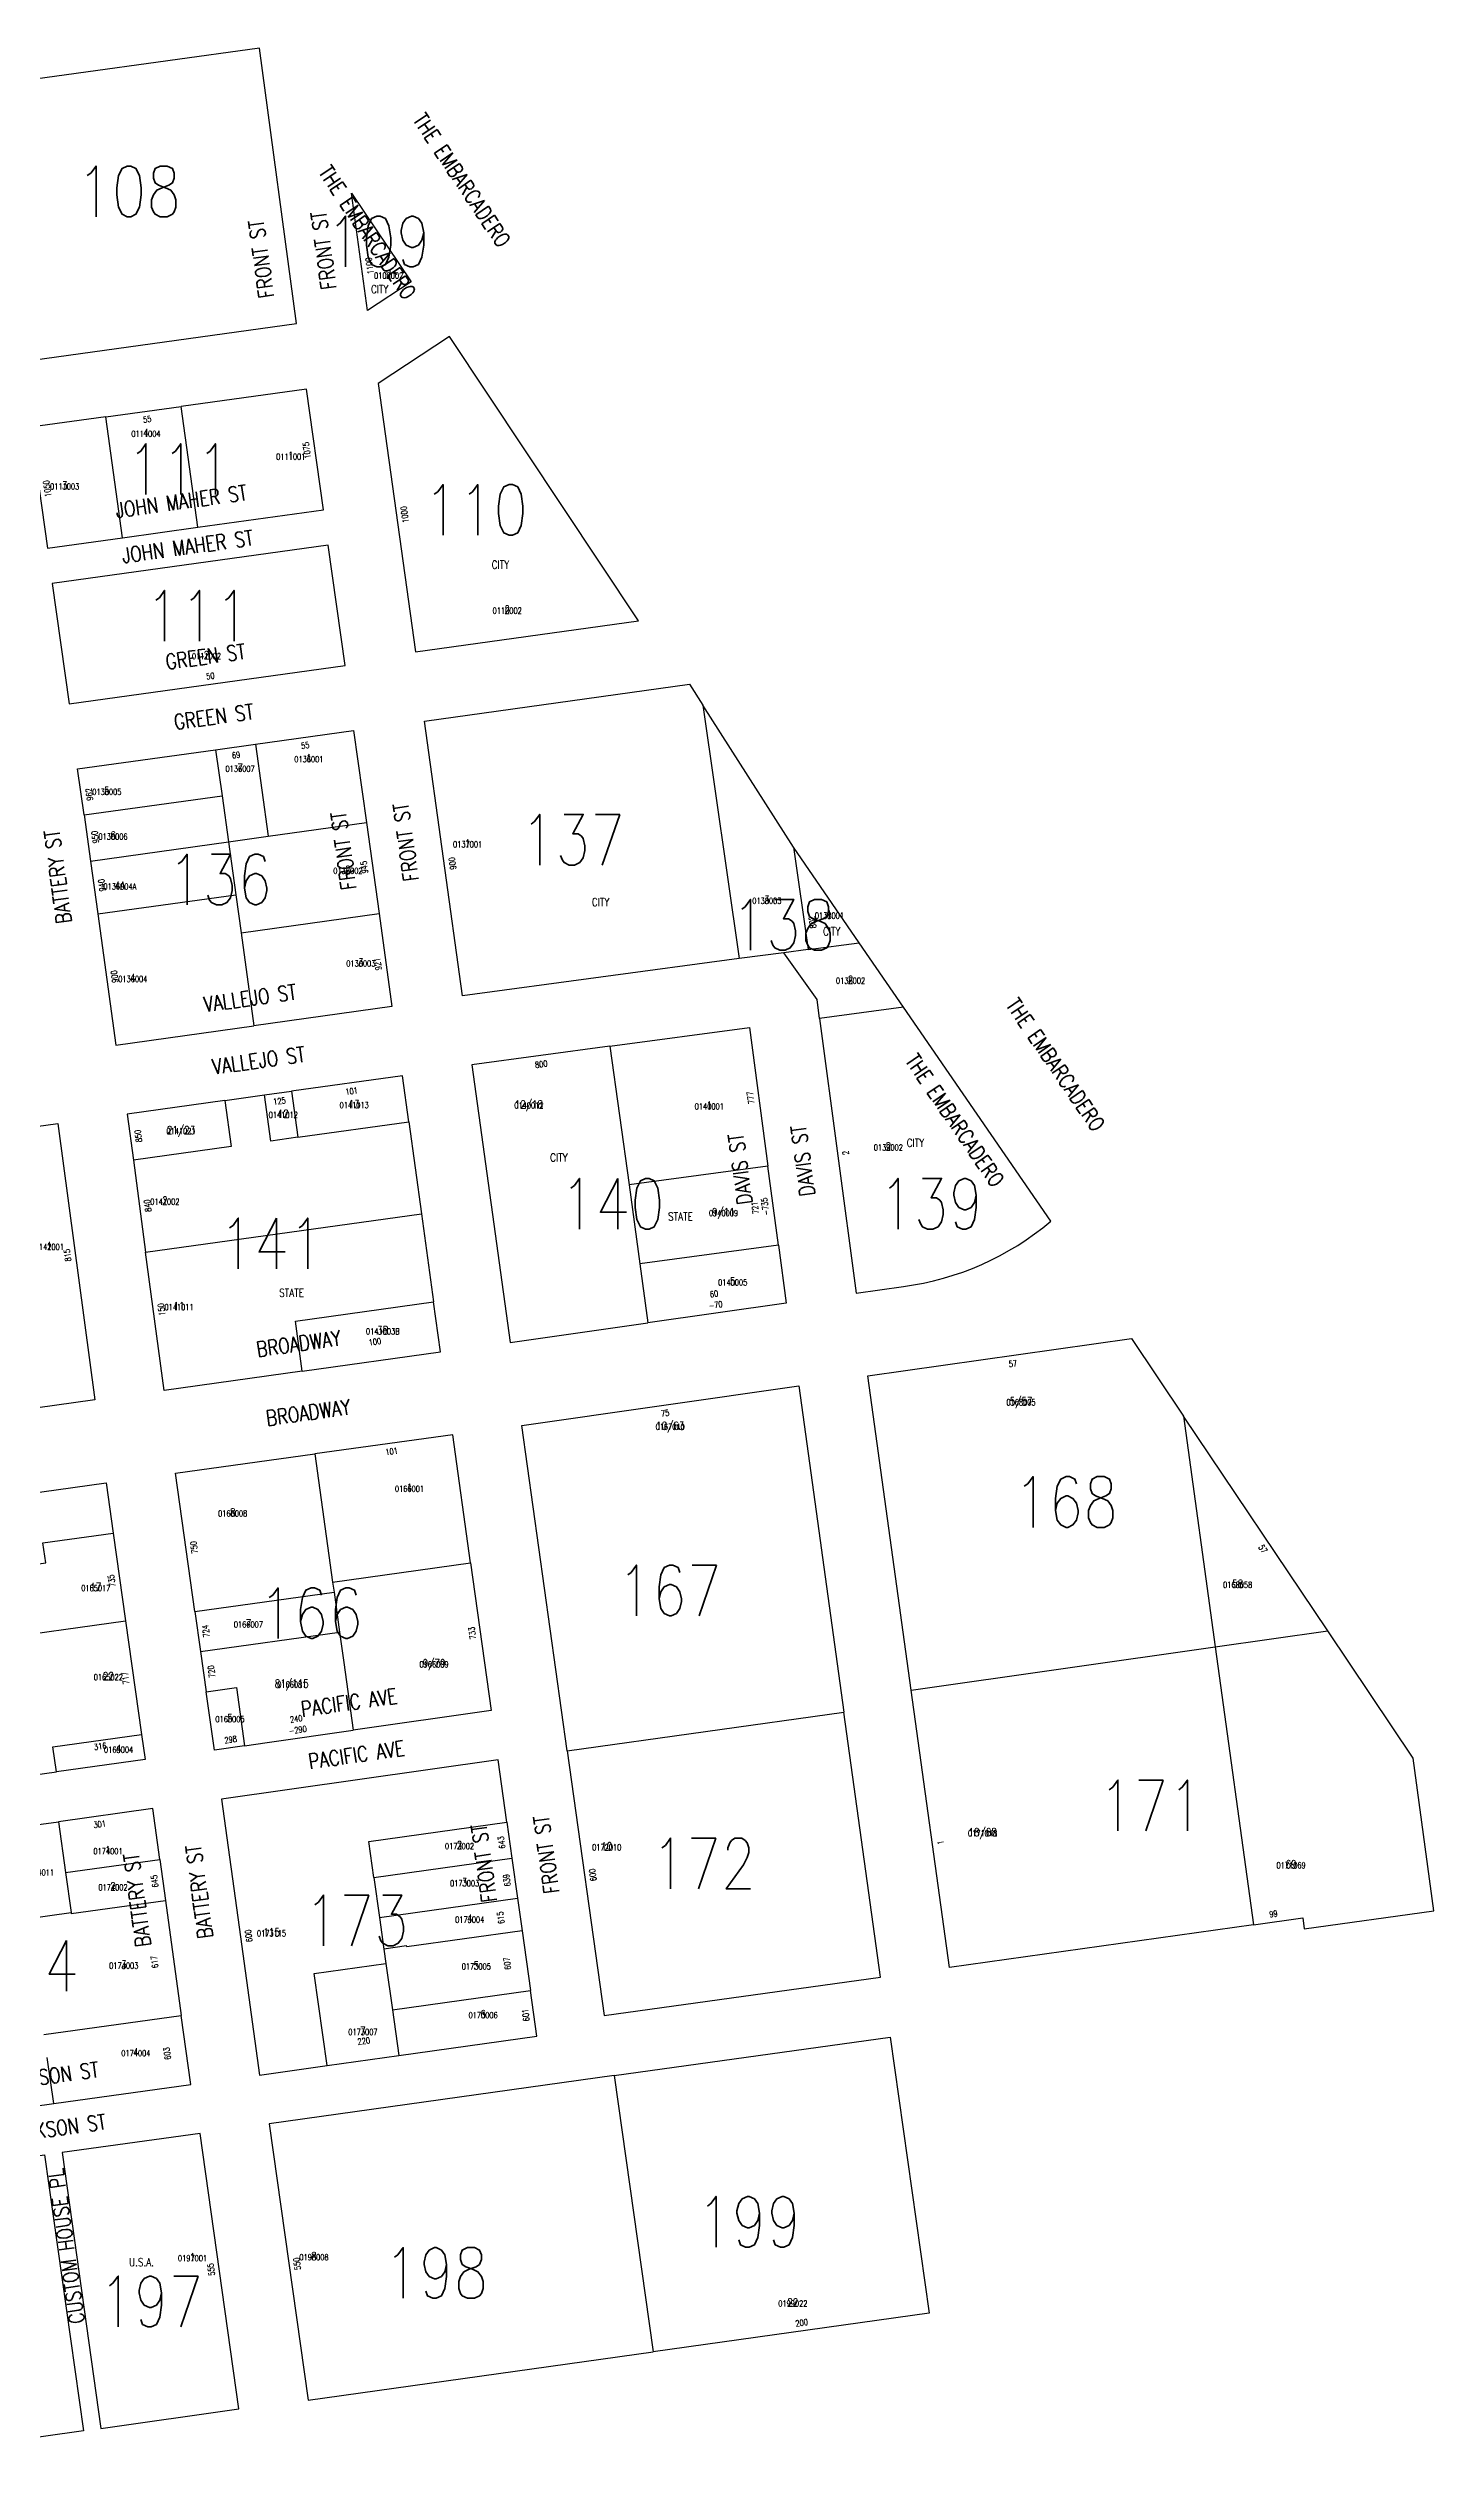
# Model space of a CAD drawing. Header units: feet. Extents: x 6006802 to 6013716, y 2117102 to 2120191.
# Drawn here: x 6012348 to 6013716, y 2117824 to 2120191 of the extents above; entities that cross this region are included whole.
import ezdxf
from ezdxf.enums import TextEntityAlignment as Align

# ---------------------------------------------------------------- set-up
doc = ezdxf.new("R2010")
doc.units = ezdxf.units.FT
doc.header["$LTSCALE"] = 100
doc.header["$MEASUREMENT"] = 0
for name, color, linetype in [('ADDRESS', 1, 'CONTINUOUS'), ('BLKLOT', 2, 'CONTINUOUS'), ('BLOCK_NUMBERS', 3, 'CONTINUOUS'), ('LOT_LINES', 4, 'CONTINUOUS'), ('LOT_NUMBERS', 7, 'CONTINUOUS'), ('ROW', 6, 'CONTINUOUS'), ('ST_NAME_IN_BLK', 7, 'CONTINUOUS'), ('ST_NAME_IN_ST', 6, 'CONTINUOUS')]:
    doc.layers.add(name, color=color, linetype=linetype)
doc.styles.add('ADDTXT', font='ROMANS.shx', dxfattribs={"width": 0.8, "height": 6})
doc.styles.add('BLKLOT', font='ROMANS.shx', dxfattribs={"width": 0.8, "height": 6})
doc.styles.add('BLOCK_NO', font='ROMANS.shx', dxfattribs={"width": 0.8, "height": 50})
doc.styles.add('LOT_NO', font='ROMANS.shx', dxfattribs={"width": 0.8, "height": 8})
doc.styles.add('SI', font='ROMANS.shx', dxfattribs={"width": 0.8, "height": 15})

msp = doc.modelspace()

# ---------------------------------------------------------------- linework, layer by layer
at = {"layer": 'LOT_LINES'}
for p, q in [((6013083.9, 2119403), (6013098.4, 2119302)), ((6013098.4, 2119302), (6013074.2, 2119298.9)), ((6013098.4, 2119302), (6013148.7, 2119308.8))]:
    msp.add_line(p, q, dxfattribs=at)
for points in [[(6012421.9, 2119708.3), (6012405.2, 2119827.6)], [(6012496.1, 2119718.6), (6012479.5, 2119837.8)], [(6012513.6, 2119499.2), (6012520, 2119453.7)], [(6012553, 2119504.7), (6012565.6, 2119413.8)], [(6012383.8, 2119434.8), (6012520, 2119453.7)], [(6012520, 2119453.7), (6012526.3, 2119408.3)], [(6012565.6, 2119413.8), (6012662.4, 2119427.3)], [(6012390.1, 2119389.4), (6012526.3, 2119408.3)], [(6012526.3, 2119408.3), (6012565.6, 2119413.8)], [(6012526.3, 2119408.3), (6012533.5, 2119356.2)], [(6012397.3, 2119337.3), (6012533.5, 2119356.2)], [(6012533.5, 2119356.2), (6012538.7, 2119318.5)], [(6012538.7, 2119318.5), (6012674.9, 2119337.5)], [(6012538.7, 2119318.5), (6012551.4, 2119226.8)], [(6012902.7, 2119206.6), (6012921.6, 2119070)], [(6012594.8, 2119116.9), (6012568, 2119113.2), (6012561.8, 2119158.6)], [(6012588.5, 2119162.3), (6012594.8, 2119116.9)], [(6012522.9, 2119153.2), (6012529, 2119107.7), (6012432.5, 2119094.3)], [(6012594.8, 2119116.9), (6012704.2, 2119132.2)], [(6013058.7, 2119088.5), (6012921.6, 2119070)], [(6012921.6, 2119070), (6012932.3, 2118992.1)], [(6012444.6, 2119003.4), (6012716.8, 2119041.3)], [(6013069, 2119010.6), (6012932.3, 2118992.1)], [(6012932.3, 2118992.1), (6012940.3, 2118933.9)], [(6012599.1, 2118886.1), (6012592.4, 2118935.6), (6012728.7, 2118954.7)], [(6013468.7, 2118841.8), (6013500.1, 2118614.1)], [(6012611.4, 2118804.5), (6012629.1, 2118678.1)], [(6012239.6, 2118682), (6012346.1, 2118697), (6012343.3, 2118716.8), (6012412.6, 2118726.5)], [(6012629.1, 2118678.1), (6012765.3, 2118697.1)], [(6012493.2, 2118649.1), (6012630.5, 2118668.3)], [(6012629.1, 2118678.1), (6012630.5, 2118668.3)], [(6012630.5, 2118668.3), (6012636, 2118628.6)], [(6012288, 2118620.7), (6012424.8, 2118639.9)], [(6012498.8, 2118609.5), (6012636, 2118628.6)], [(6012636, 2118628.6), (6012640.2, 2118598.9), (6012649.5, 2118532)], [(6013200.1, 2118571.4), (6013500.1, 2118614.1)], [(6013500.1, 2118614.1), (6013611, 2118629.9)], [(6013500.1, 2118614.1), (6013537.9, 2118340)], [(6012504.4, 2118569.9), (6012534.1, 2118574), (6012542.2, 2118516.7)], [(6012860.6, 2118511.6), (6013133.7, 2118549.8)], [(6012356.5, 2118490.9), (6012353.1, 2118515.7), (6012440.6, 2118527.8)], [(6012358.6, 2118441.7), (6012365.5, 2118391.5)], [(6012669.8, 2118386.8), (6012664.9, 2118422.3), (6012801.1, 2118441.4)], [(6012365.5, 2118391.5), (6012458.6, 2118404.4)], [(6012669.8, 2118386.8), (6012806, 2118405.9)], [(6012365.5, 2118391.5), (6012371, 2118352.1)], [(6012669.8, 2118386.8), (6012675.4, 2118347.2)], [(6012371, 2118352.1), (6012371.1, 2118351.1), (6012464.2, 2118364)], [(6012675.4, 2118347.2), (6012811.6, 2118366.3)], [(6012326.7, 2118346), (6012371, 2118352.1)], [(6012675.4, 2118347.2), (6012679.7, 2118316)], [(6012816.1, 2118334.1), (6012702.2, 2118318.2), (6012702, 2118319.2), (6012679.7, 2118316)], [(6012679.7, 2118316), (6012681.7, 2118301.8)], [(6012623.6, 2118201.2), (6012610.9, 2118291.9), (6012681.7, 2118301.8)], [(6012681.7, 2118301.8), (6012688.1, 2118256)], [(6012688.1, 2118256), (6012824.3, 2118275.1)], [(6012344.2, 2118231.7), (6012479.8, 2118250.5)], [(6012688.1, 2118256), (6012694.4, 2118211.1)], [(6012354.1, 2118163.7), (6012347.5, 2118209)], [(6012906.9, 2118191.2), (6012945.3, 2117918.9)]]:
    msp.add_lwpolyline(points, dxfattribs=at)
at = {"layer": 'ROW'}
for p, q in [((6013083.9, 2119403), (6012994.5, 2119543.1)), ((6013148.7, 2119308.8), (6013083.9, 2119403)), ((6013192.4, 2119245.3), (6013148.7, 2119308.8)), ((6013074.2, 2119298.9), (6013030.2, 2119293.2))]:
    msp.add_line(p, q, dxfattribs=at)
for points in [[(6012557, 2120191.4), (6012285.4, 2120153.6), (6012321.1, 2119881.9), (6012593.5, 2119919.5)], [(6012647.9, 2120048.2), (6012706.5, 2119960.7), (6012663.4, 2119932.5)], [(6012744.4, 2119906.7), (6012673.9, 2119860.6), (6012711, 2119595.6), (6012931.1, 2119626.3)], [(6012624.8, 2119701.1), (6012352.4, 2119663.3), (6012369.1, 2119544.5), (6012641.4, 2119582.3)], [(6012498.4, 2118134.2), (6012362.2, 2118115.4), (6012400.5, 2117843.3), (6012536.7, 2117862.5)], [(6012344.8, 2118113), (6012383.2, 2117840.9), (6012262.4, 2117823.9), (6012224, 2118096.2)]]:
    msp.add_lwpolyline(points, close=True, dxfattribs=at)
for points in [[(6012496.1, 2119718.6), (6012620, 2119735.8), (6012603.3, 2119855), (6012479.5, 2119837.8)], [(6012405.2, 2119827.6), (6012330.9, 2119817.3), (6012347.6, 2119698), (6012421.9, 2119708.3)], [(6012405.2, 2119827.6), (6012479.5, 2119837.8)], [(6012421.9, 2119708.3), (6012496.1, 2119718.6)], [(6013030.2, 2119293.2), (6012757.4, 2119256.3), (6012719.8, 2119527.4), (6012981.4, 2119563.9), (6012994.5, 2119543.1)], [(6012994.5, 2119543.1), (6013030.2, 2119293.2)], [(6012553, 2119504.7), (6012649.8, 2119518.2), (6012662.4, 2119427.3)], [(6012383.8, 2119434.8), (6012377.5, 2119480.3), (6012513.6, 2119499.2)], [(6012513.6, 2119499.2), (6012553, 2119504.7)], [(6012383.8, 2119434.8), (6012390.1, 2119389.4)], [(6012662.4, 2119427.3), (6012674.9, 2119337.5)], [(6012390.1, 2119389.4), (6012397.3, 2119337.3)], [(6012397.3, 2119337.3), (6012415.2, 2119207.9), (6012551.4, 2119226.8)], [(6012674.9, 2119337.5), (6012687.6, 2119245.8), (6012551.4, 2119226.8)], [(6013109.7, 2119234.2), (6013107.2, 2119252.9), (6013074.2, 2119298.9)], [(6013192.4, 2119245.3), (6013109.7, 2119234.2)], [(6012902.7, 2119206.6), (6012766.4, 2119188.2), (6012804.2, 2118914.5), (6012940.3, 2118933.9)], [(6012902.7, 2119206.6), (6013040.5, 2119225.2), (6013058.7, 2119088.5)], [(6012522.9, 2119153.2), (6012561.8, 2119158.6)], [(6012561.8, 2119158.6), (6012588.5, 2119162.3)], [(6012704.2, 2119132.2), (6012698, 2119177.5), (6012588.5, 2119162.3)], [(6012522.9, 2119153.2), (6012426.4, 2119139.8), (6012432.5, 2119094.3)], [(6012240.2, 2118975), (6012221.9, 2119111.7), (6012358.1, 2119130.4), (6012394.6, 2118857.8), (6012258.4, 2118838.7)], [(6012704.2, 2119132.2), (6012716.8, 2119041.3)], [(6012432.5, 2119094.3), (6012444.6, 2119003.4)], [(6013069, 2119010.6), (6013058.7, 2119088.5)], [(6012716.8, 2119041.3), (6012728.7, 2118954.7)], [(6012599.1, 2118886.1), (6012462.9, 2118867.1), (6012444.6, 2119003.4)], [(6013069, 2119010.6), (6013076.6, 2118953.3), (6012940.3, 2118933.9)], [(6012599.1, 2118886.1), (6012735.6, 2118905.1), (6012728.7, 2118954.7)], [(6013200.1, 2118571.4), (6013157.4, 2118881.4), (6013417.3, 2118918.4), (6013468.7, 2118841.8)], [(6012860.6, 2118511.6), (6012815.7, 2118832.7), (6013089.3, 2118871.7), (6013133.7, 2118549.8)], [(6013611, 2118629.9), (6013468.7, 2118841.8)], [(6012493.2, 2118649.1), (6012474, 2118785.4), (6012611.4, 2118804.5)], [(6012765.3, 2118697.1), (6012747.6, 2118823.5), (6012611.4, 2118804.5)], [(6012142.6, 2118667.1), (6012132.8, 2118737.7), (6012405.6, 2118776.1), (6012412.6, 2118726.5)], [(6012412.6, 2118726.5), (6012424.8, 2118639.9)], [(6012765.3, 2118697.1), (6012785.6, 2118551.5), (6012649.5, 2118532)], [(6012424.8, 2118639.9), (6012440.6, 2118527.8)], [(6012493.2, 2118649.1), (6012498.8, 2118609.5)], [(6013537.9, 2118340), (6013586.4, 2118346.8), (6013587.9, 2118336), (6013715.9, 2118353.9), (6013695.2, 2118504.5), (6013611, 2118629.9)], [(6012498.8, 2118609.5), (6012504.4, 2118569.9)], [(6012542.2, 2118516.7), (6012512.5, 2118512.4), (6012504.4, 2118569.9)], [(6013537.9, 2118340), (6013237.8, 2118298), (6013200.1, 2118571.4)], [(6012860.6, 2118511.6), (6012897.2, 2118250.4), (6013169.7, 2118288.5), (6013133.7, 2118549.8)], [(6012440.6, 2118527.8), (6012444.1, 2118503), (6012356.5, 2118490.9)], [(6012542.2, 2118516.7), (6012564.6, 2118519.9), (6012649.5, 2118532)], [(6012801.1, 2118441.4), (6012792.5, 2118502.8), (6012519.5, 2118463.8), (6012538.2, 2118328), (6012556.9, 2118191.8), (6012623.6, 2118201.2)], [(6012307, 2118484.1), (6012356.5, 2118490.9)], [(6012458.6, 2118404.4), (6012451.7, 2118454.6), (6012358.6, 2118441.7)], [(6012314.4, 2118435.6), (6012358.6, 2118441.7)], [(6012801.1, 2118441.4), (6012806, 2118405.9)], [(6012458.6, 2118404.4), (6012464.2, 2118364)], [(6012806, 2118405.9), (6012811.6, 2118366.3)], [(6012464.2, 2118364), (6012479.8, 2118250.5)], [(6012811.6, 2118366.3), (6012816.1, 2118334.1)], [(6012816.1, 2118334.1), (6012824.3, 2118275.1)], [(6012694.4, 2118211.1), (6012830.6, 2118230.1), (6012824.3, 2118275.1)], [(6012354.1, 2118163.7), (6012489.2, 2118182.4), (6012479.8, 2118250.5)], [(6012623.6, 2118201.2), (6012694.4, 2118211.1)], [(6012906.9, 2118191.2), (6013179.3, 2118229.3), (6013217.6, 2117957), (6012945.3, 2117918.9)], [(6012211.3, 2118190.2), (6012217.9, 2118144.8), (6012354.1, 2118163.7)], [(6012906.9, 2118191.2), (6012566.5, 2118143.6), (6012604.9, 2117871.2), (6012945.3, 2117918.9)]]:
    msp.add_lwpolyline(points, dxfattribs=at)
msp.add_lwpolyline([(6013109.7, 2119234.2), (6013145.7, 2118963), (6013192.3, 2118969.7, 0.143782), (6013337.7, 2119034), (6013192.4, 2119245.3)], format="xyb", dxfattribs=at)

# ---------------------------------------------------------------- texts
at = {"layer": 'ADDRESS', "style": 'ADDTXT', "width": 0.8}
for s, rotation, p in [('1100', 97.6401, (6012668.5, 2119977)), ('55', 7.908, (6012446.6, 2119822.2)), ('1075', 97.969, (6012606.6, 2119794.9)), ('1050', 97.969, (6012350.4, 2119757.2)), ('1000', 97.9578, (6012703.1, 2119731.6)), ('50', 7.908, (6012508.9, 2119568.9)), ('69', 7.908, (6012534.3, 2119491)), ('55', 7.8934, (6012602.5, 2119500.5)), ('962', 97.8934, (6012392, 2119455.5)), ('950', 97.8934, (6012397.8, 2119413.4)), ('945', 97.8934, (6012663.4, 2119383.7)), ('900', 97.8934, (6012750.3, 2119387.4)), ('940', 97.8934, (6012404.4, 2119365.9)), ('802', 98.1401, (6013105.6, 2119329.5)), ('900', 97.8934, (6012416.9, 2119275.8)), ('921', 97.8934, (6012676.7, 2119288.2)), ('800', 8.1094, (6012835.4, 2119186)), ('101', 7.908, (6012648.2, 2119159.5)), ('777', 97.5648, (6013044.6, 2119156.2)), ('125', 7.908, (6012577.1, 2119149.6)), ('850', 97.6308, (6012440.3, 2119118.5)), ('2', 97.5648, (6013138.4, 2119101.9)), ('840', 97.6308, (6012449.5, 2119049.8)), ('721', 97.5648, (6013049, 2119047.6)), ('-735', 97.5648, (6013058.9, 2119048.9)), ('815', 97.6308, (6012370.4, 2119000.9)), ('150', 97.6308, (6012463.2, 2118947.4)), ('-70', 8.1094, (6013007.5, 2118948.5)), ('60', 8.1094, (6013005.9, 2118959.4)), ('100', 7.9395, (6012671.2, 2118912.3)), ('57', 8.1094, (6013300.8, 2118890.7)), ('75', 8.1094, (6012957.6, 2118841.8)), ('101', 7.9395, (6012687.7, 2118804.1)), ('750', 98.0273, (6012495.4, 2118712.7)), ('57', 303.8777, (6013544.6, 2118709.1)), ('735', 98.0273, (6012414.1, 2118679.8)), ('724', 98.0273, (6012507, 2118630.1)), ('733', 97.9618, (6012769.9, 2118628.1)), ('720', 98.0273, (6012512.6, 2118590.2)), ('717', 98.0273, (6012427.7, 2118583.7)), ('240', 8.1378, (6012593.6, 2118540.2)), ('316', 7.8711, (6012400.2, 2118513.1)), ('298', 8.1378, (6012528.9, 2118519.8)), ('-290', 8.1378, (6012595.2, 2118529.3)), ('301', 7.8711, (6012399.6, 2118436.3)), ('643', 97.9618, (6012798.8, 2118421.6)), ('1', 97.8547, (6013231.9, 2118421.6)), ('645', 97.8382, (6012456.5, 2118383.4)), ('639', 97.9618, (6012804, 2118384.4)), ('600', 97.9618, (6012888.8, 2118389.6)), ('99', 7.8547, (6013557.9, 2118347.8)), ('600', 97.9618, (6012549.2, 2118329.5)), ('615', 97.9618, (6012798, 2118347.4)), ('617', 97.8382, (6012456.3, 2118303.8)), ('607', 97.9618, (6012804.4, 2118302.2)), ('601', 97.9618, (6012822.6, 2118251.3)), ('603', 97.8382, (6012468.8, 2118213.4)), ('220', 7.9618, (6012660.3, 2118222.4)), ('555', 98.0203, (6012512.2, 2118000.4)), ('550', 98.0203, (6012597, 2118006)), ('200', 7.9618, (6013092.3, 2117944.5))]:
    msp.add_text(s, height=6, rotation=rotation, dxfattribs=at).set_placement(p, align=Align.CENTER)
at = {"layer": 'BLKLOT', "style": 'BLKLOT', "width": 0.8}
for s, p in [('0109002', (6012684.4, 2119963.9)), ('0111004', (6012444.9, 2119807.8)), ('0111001', (6012587.8, 2119785.2)), ('0111003', (6012364.7, 2119755.9)), ('0110002', (6012801.4, 2119633.4)), ('0111002', (6012504.6, 2119588.5)), ('0136001', (6012605.7, 2119486.8)), ('0136007', (6012537.8, 2119477.4)), ('0136005', (6012406.3, 2119454.6)), ('0136006', (6012412.4, 2119410.5)), ('0137001', (6012762.3, 2119402.9)), ('0136002', (6012644.2, 2119376.7)), ('0136004A', (6012419.2, 2119361.3)), ('0138003', (6013057.6, 2119347.1)), ('0138001', (6013119.3, 2119332.5)), ('0136003', (6012656.9, 2119285.3)), ('0136004', (6012431.9, 2119270)), ('0138002', (6013140.2, 2119268.3)), ('0141012', (6012580.4, 2119135.9)), ('0141013', (6012650.4, 2119145.6)), ('0140012', (6012822.8, 2119145.3)), ('0140001', (6013000.8, 2119144.3)), ('0141021', (6012479.5, 2119119.9)), ('0139002', (6013177.5, 2119103.8)), ('0141002', (6012463.6, 2119050.3)), ('0140009', (6013014.8, 2119039.1)), ('0142001', (6012349.6, 2119005.7)), ('0140005', (6013023.9, 2118970.7)), ('0141011', (6012477.5, 2118946.3)), ('0141003B', (6012678.6, 2118922.4)), ('0168005', (6013308.4, 2118852.4)), ('0167010', (6012962.2, 2118828.3)), ('0166001', (6012705, 2118767.1)), ('0166008', (6012530.5, 2118742.8)), ('0165017', (6012395.4, 2118669.2)), ('0168058', (6013522.2, 2118672.4)), ('0166007', (6012546, 2118633.3)), ('0166009', (6012729.2, 2118593.9)), ('0165022', (6012407.8, 2118581.3)), ('0166081', (6012588.8, 2118573.9)), ('0166005', (6012527.8, 2118539.9)), ('0165004', (6012417.9, 2118509.7)), ('0171018', (6013270.5, 2118427.3)), ('0174001', (6012407.5, 2118409.6)), ('0173002', (6012754.3, 2118414.6)), ('0172010', (6012899.6, 2118413.4)), ('0171069', (6013574.9, 2118395.7)), ('0174011', (6012339.8, 2118388.6)), ('0174002', (6012412.4, 2118373.9)), ('0173003', (6012759.4, 2118378)), ('0173115', (6012568.8, 2118328.6)), ('0173004', (6012764.4, 2118342.1)), ('0174003', (6012423, 2118296.7)), ('0173005', (6012770.9, 2118295.9)), ('0173007', (6012659, 2118231.3)), ('0173006', (6012777.6, 2118247.9)), ('0174004', (6012434.9, 2118210.4)), ('0197001', (6012490.9, 2118008.1)), ('0198008', (6012610.7, 2118009.1)), ('0199022', (6013083.2, 2117963.4))]:
    msp.add_text(s, height=6, dxfattribs=at).set_placement(p, align=Align.CENTER)
at = {"layer": 'BLOCK_NUMBERS', "style": 'BLOCK_NO', "width": 0.8}
for s, p in [('108', (6012428.2, 2120025)), ('109', (6012674.4, 2119975.6)), ('111', (6012477.5, 2119751)), ('110', (6012770.6, 2119710.8)), ('111', (6012495.9, 2119606.3)), ('137', (6012866.1, 2119385.4)), ('136', (6012518, 2119346.1)), ('138', (6013073.9, 2119301.5)), ('140', (6012905.4, 2119026.3)), ('139', (6013219.7, 2119026.3)), ('141', (6012568.6, 2118987.1)), ('168', (6013352.8, 2118732.1)), ('167', (6012961.5, 2118644.8)), ('166', (6012607.8, 2118622.4)), ('171', (6013436.6, 2118432.8)), ('172', (6012995.2, 2118375.5)), ('173', (6012652.8, 2118319.4)), ('174', (6012327.2, 2118274.5)), ('199', (6013040.1, 2118022.1)), ('198', (6012731.3, 2117971.6)), ('197', (6012450.1, 2117943.5))]:
    msp.add_text(s, height=50, dxfattribs=at).set_placement(p, align=Align.CENTER)
at = {"layer": 'LOT_NUMBERS', "style": 'LOT_NO', "width": 0.8}
for s, p in [('2', (6012684.4, 2119963.9)), ('CITY', (6012675.6, 2119949.5)), ('4', (6012444.9, 2119807.8)), ('1', (6012587.8, 2119785.2)), ('3', (6012364.7, 2119755.9)), ('CITY', (6012794.7, 2119677.7)), ('2', (6012801.4, 2119633.4)), ('2', (6012504.6, 2119588.5)), ('1', (6012605.7, 2119486.8)), ('7', (6012537.8, 2119477.4)), ('5', (6012406.3, 2119454.6)), ('6', (6012412.4, 2119410.5)), ('1', (6012762.3, 2119402.9)), ('2', (6012644.2, 2119376.7)), ('4A', (6012419.2, 2119361.3)), ('CITY', (6012893.6, 2119344.9)), ('3', (6013057.6, 2119347.1)), ('CITY', (6013121.6, 2119316)), ('1', (6013119.3, 2119332.5)), ('4', (6012431.9, 2119270)), ('3', (6012656.9, 2119285.3)), ('2', (6013140.2, 2119268.3)), ('12', (6012580.4, 2119135.9)), ('13', (6012650.4, 2119145.6)), ('12/18', (6012822.8, 2119145.3)), ('1', (6013000.8, 2119144.3)), ('21/23', (6012479.5, 2119119.9)), ('2', (6013177.5, 2119103.8)), ('CITY', (6013204.2, 2119107.4)), ('CITY', (6012852.4, 2119092.9)), ('2', (6012463.6, 2119050.3)), ('STATE', (6012972.4, 2119034.7)), ('9/11', (6013014.8, 2119039.1)), ('1', (6012349.6, 2119005.7)), ('5', (6013023.9, 2118970.7)), ('11', (6012477.5, 2118946.3)), ('STATE', (6012588.6, 2118959.5)), ('3B', (6012678.6, 2118922.4)), ('5/57', (6013308.4, 2118852.4)), ('10/63', (6012962.2, 2118828.3)), ('1', (6012705, 2118767.1)), ('8', (6012530.5, 2118742.8)), ('17', (6012395.4, 2118669.2)), ('58', (6013522.2, 2118672.4)), ('7', (6012546, 2118633.3)), ('9/79', (6012729.2, 2118593.9)), ('22', (6012407.8, 2118581.3)), ('81/115', (6012588.8, 2118573.9)), ('5', (6012527.8, 2118539.9)), ('4', (6012417.9, 2118509.7)), ('18/68', (6013270.5, 2118427.3)), ('1', (6012407.5, 2118409.6)), ('2', (6012754.3, 2118414.6)), ('10', (6012899.6, 2118413.4)), ('69', (6013574.9, 2118395.7)), ('2', (6012412.4, 2118373.9)), ('3', (6012759.4, 2118378)), ('115', (6012568.8, 2118328.6)), ('4', (6012764.4, 2118342.1)), ('3', (6012423, 2118296.7)), ('5', (6012770.9, 2118295.9)), ('7', (6012659, 2118231.3)), ('6', (6012777.6, 2118247.9)), ('4', (6012434.9, 2118210.4)), ('U.S.A.', (6012440.5, 2118003.2)), ('1', (6012490.9, 2118008.1)), ('8', (6012610.7, 2118009.1)), ('22', (6013083.2, 2117963.4))]:
    msp.add_text(s, height=8, dxfattribs=at).set_placement(p, align=Align.CENTER)
at = {"layer": 'ST_NAME_IN_BLK', "style": 'SI', "width": 0.8}
for s, rotation, p in [('THE EMBARCADERO', 303.8417, (6012657.2, 2120005.4)), ('FRONT ST', 97.8597, (6012566.1, 2119984.2)), ('JOHN MAHER ST', 7.908, (6012480.8, 2119736.7)), ('GREEN ST', 7.8267, (6012504.7, 2119583.6)), ('FRONT ST', 97.8597, (6012647.3, 2119400.5)), ('VALLEJO ST', 7.908, (6012548.7, 2119246.7)), ('THE EMBARCADERO', 304.5216, (6013236.9, 2119129.4)), ('DAVIS ST', 97.5648, (6013038.8, 2119086.5)), ('BROADWAY', 7.9395, (6012596.6, 2118905.9)), ('PACIFIC AVE', 8.1378, (6012646.4, 2118551.8)), ('FRONT ST', 97.8597, (6012786, 2118401.7)), ('BATTERY ST', 97.6308, (6012443.7, 2118365.5)), ('JACKSON ST', 7.8817, (6012350.3, 2118183.3))]:
    msp.add_text(s, height=15, rotation=rotation, dxfattribs=at).set_placement(p, align=Align.CENTER)
at = {"layer": 'ST_NAME_IN_ST', "style": 'SI', "width": 0.8}
for s, rotation, p in [('THE EMBARCADERO', 303.8417, (6012750.3, 2120056.9)), ('FRONT ST', 97.8597, (6012627.7, 2119992.7)), ('JOHN MAHER ST', 7.908, (6012487, 2119692.1)), ('GREEN ST', 7.8267, (6012512.9, 2119524.2)), ('FRONT ST', 97.8597, (6012708.8, 2119409)), ('BATTERY ST', 97.6308, (6012365.4, 2119374.8)), ('THE EMBARCADERO', 304.5216, (6013336.3, 2119184.2)), ('VALLEJO ST', 7.908, (6012557.2, 2119185.2)), ('DAVIS ST', 97.5648, (6013100.6, 2119094.7)), ('BROADWAY', 7.9395, (6012606.1, 2118837.9)), ('PACIFIC AVE', 8.1378, (6012653.8, 2118500.3)), ('FRONT ST', 97.8597, (6012847.5, 2118410.2)), ('BATTERY ST', 97.6308, (6012505.1, 2118373.7)), ('JACKSON ST', 7.8817, (6012357.4, 2118131.8)), ('CUSTOM HOUSE PL', 98.0203, (6012373.8, 2118024))]:
    msp.add_text(s, height=15, rotation=rotation, dxfattribs=at).set_placement(p, align=Align.CENTER)

doc.saveas('drawing.dxf')
